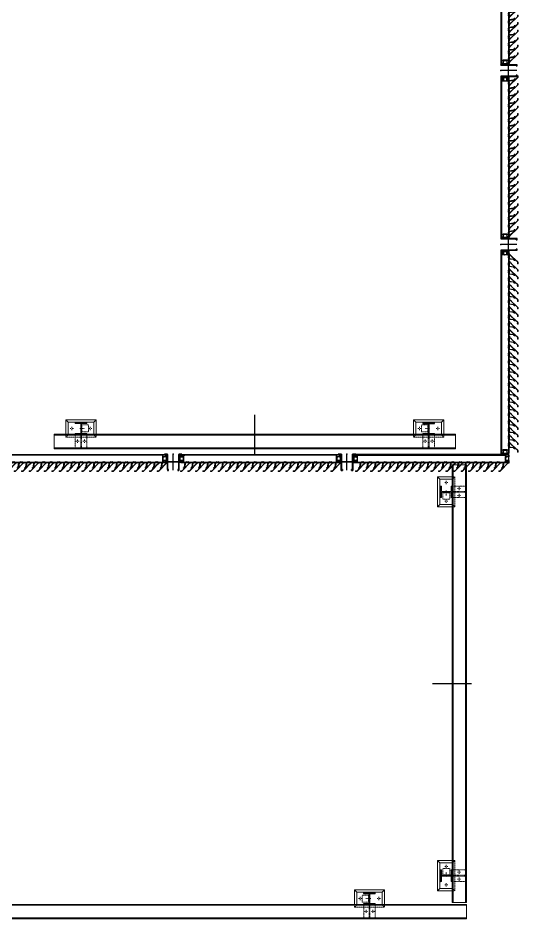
# Model space of a CAD drawing. Header units: millimetres. Extents: x -1379 to 1385823, y -4884429 to 548763.
# Drawn here: x 422320 to 426633, y -2448461 to -2440645 of the extents above; entities that cross this region are included whole.
import ezdxf

# ---------------------------------------------------------------- set-up
doc = ezdxf.new("R2010")
doc.units = ezdxf.units.MM
doc.set_wipeout_variables(frame=1)
for name, pattern in [('CENTER', [50.8, 31.75, -6.35, 6.35, -6.35]), ('HIDDEN', [0.375, 0.25, -0.125]), ('XKITLINE00', [0]), ('XKITLINE02', [4, 2, -2])]:
    doc.linetypes.add(name, pattern=pattern)
for name, color, linetype in [('000 - CONCRETE_WALL_HATCH_', 7, 'Continuous'), ('000 - EXISTING_STEEL-STRUCTURE_CUT_COLOR_4', 7, 'Continuous'), ('000 - EXISTING_STEEL-STRUCTURE_HATCH_', 7, 'Continuous'), ('000 - EXISTING_STEEL-STRUCTURE_HIDDEN_', 7, 'HIDDEN'), ('000 - EXISTING_STEEL-STRUCTURE_MAIN_COLOR_1', 7, 'Continuous'), ('000 - EXISTING_STEEL-STRUCTURE_MAIN_COLOR_2', 7, 'Continuous'), ('000 - EXISTING_STEEL-STRUCTURE_MAIN_COLOR_3', 7, 'Continuous'), ('000 - EXISTING_STEEL-STRUCTURE_WIPEOUT_', 7, 'Continuous'), ('010 - ASPG_ACCESSORIES_MAIN_COLOR_1', 7, 'Continuous'), ('010 - ASPG_EXTR_DEF_SUB', 7, 'Continuous'), ('010 - ASPG_EXTR_MAIN_COLOR_2', 7, 'Continuous'), ('010 - ASPG_FASTERN_DEF_SUB', 7, 'Continuous'), ('010 - ASPG_FRAMING_CUT_COLOR_4', 7, 'Continuous'), ('010 - ASPG_FRAMING_DEF_SUB', 7, 'Continuous'), ('010 - ASPG_FRAMING_HATCH_', 7, 'Continuous'), ('010 - ASPG_FRAMING_MAIN_COLOR_2', 7, 'Continuous'), ('010 - ASPG_FRAMING_SUB_COLOR_2', 7, 'Continuous'), ('010 - ASPG_FRAMING_WIPEOUT_', 7, 'Continuous'), ('BOLT & SCREW', 7, 'Continuous'), ('Center Line', 7, 'CENTER')]:
    doc.layers.add(name, color=color, linetype=linetype)
doc.layers.add('000 - EXISTING_STEEL-STRUCTURE_DEF_SUB', color=7, linetype='Continuous', plot=False)
doc.layers.add('12-GRID', color=7, linetype='CENTER', lineweight=13)
doc.layers.add('SCREW', color=7, linetype='Continuous', lineweight=5)
pattern_1 = [(45, (0, -0.0012), (-0.6735192, 0.6735192), []), (45, (0.449, -0.0012), (-0.6735192, 0.6735192), [])]
pattern_2 = [(270, (1257419.24324, -520041.6224), (0.65495992507, -1.1344238721), [0.7562825814, -1.5125651628]), (30, (1257419.24324, -520041.6224), (0.65495992936, 1.1344238696), [0.7562825814, -1.5125651628]), (330, (1257419.24324, -520041.6224), (1.30991985442, -2.48e-09), [-1.5125651628, 0.7562825814])]
pattern_3 = [(315, (1257419.4929, -520021.6224), (1.3369313545, 1.3369313545), []), (45, (1257419.4929, -520021.6224), (-1.3369313545, 1.3369313545), [])]
pattern_4 = [(270, (1257419.4425, -520043.9224), (0.65495992507, -1.1344238721), [0.7562825814, -1.5125651628]), (30, (1257419.4425, -520043.9224), (0.65495992936, 1.1344238696), [0.7562825814, -1.5125651628]), (330, (1257419.4425, -520043.9224), (1.30991985442, -2.48e-09), [-1.5125651628, 0.7562825814])]
pattern_5 = [(315, (1257419.1929, -520023.9224), (1.3369313545, 1.3369313545), []), (45, (1257419.1929, -520023.9224), (-1.3369313545, 1.3369313545), [])]

# ---------------------------------------------------------------- blocks, each defined once
blk = doc.blocks.new('*U2475')
at = {"layer": '000 - EXISTING_STEEL-STRUCTURE_HIDDEN_', "color": 7, "linetype": 'XKITLINE00', "lineweight": 0}
for p, q in [((-94, 50), (-84.7, 50)), ((-94, 50), (-84.7, 50)), ((-80, 64), (-80, 54.7)), ((-80, 64), (-80, 54.7)), ((-66, 50), (-75.3, 50)), ((-66, 50), (-75.3, 50)), ((66, 50), (75.3, 50)), ((66, 50), (75.3, 50)), ((80, 64), (80, 54.7)), ((80, 64), (80, 54.7)), ((94, 50), (84.7, 50)), ((94, 50), (84.7, 50)), ((4102.8, 50), (4112.1, 50)), ((4102.8, 50), (4112.1, 50)), ((4116.8, 64), (4116.8, 54.7)), ((4116.8, 64), (4116.8, 54.7)), ((4130.8, 50), (4121.5, 50)), ((4130.8, 50), (4121.5, 50)), ((4262.8, 50), (4272.1, 50)), ((4262.8, 50), (4272.1, 50)), ((4276.8, 64), (4276.8, 54.7)), ((4276.8, 64), (4276.8, 54.7)), ((4290.8, 50), (4281.5, 50)), ((4290.8, 50), (4281.5, 50))]:
    blk.add_line(p, q, dxfattribs=at)
at = {"layer": '000 - EXISTING_STEEL-STRUCTURE_HIDDEN_', "color": 7, "linetype": 'XKITLINE02', "lineweight": 0}
for p, q in [((-10.9, 50), (32, 50)), ((3, 57), (-3, 57)), ((-3, 57), (3, 57)), ((3, 43), (-3, 43)), ((-3, 43), (3, 43)), ((3, 69.5), (8, 69.5)), ((4207.7, 50), (4164.8, 50)), ((4193.8, 69.5), (4188.8, 69.5)), ((4193.8, 57), (4199.8, 57)), ((4199.8, 57), (4193.8, 57)), ((4193.8, 43), (4199.8, 43)), ((4199.8, 43), (4193.8, 43))]:
    blk.add_line(p, q, dxfattribs=at)
at = {"layer": '000 - EXISTING_STEEL-STRUCTURE_MAIN_COLOR_2', "color": 7, "lineweight": 0}
for p, q in [((-130, 125), (-110, 105)), ((130, 125), (110, 105)), ((4066.8, 125), (4086.8, 105)), ((4326.8, 125), (4306.8, 105))]:
    blk.add_line(p, q, dxfattribs=at)
at = {"color": 7}
blk.add_wipeout([(-232.5, 0), (-232.5, -125), (5034.5, -125), (5034.5, 0)], dxfattribs=at).dxf.layer = '000 - EXISTING_STEEL-STRUCTURE_WIPEOUT_'
at = {"layer": '000 - CONCRETE_WALL_HATCH_'}
h = blk.add_hatch(dxfattribs=at)
h.set_pattern_fill('ANSI32', scale=0.1)
h.set_pattern_definition([(45, (3429.2709, -0.0012), (-0.6735192, 0.6735192), []), (45, (3429.7199, -0.0012), (-0.6735192, 0.6735192), [])])
h.paths.add_polyline_path([(4246.8, 0), (4246.8, 8), (4199.8, 8), (4199.8, 92), (4246.8, 92), (4246.8, 100), (4146.8, 100), (4146.8, 92), (4193.8, 92), (4193.8, 8), (4146.8, 8), (4146.8, 0)])
at = {"layer": '000 - EXISTING_STEEL-STRUCTURE_CUT_COLOR_4', "color": 7, "lineweight": 0}
for points in [[(-50, 0), (-50, 8), (-3, 8), (-3, 92), (-50, 92), (-50, 100), (50, 100), (50, 92), (3, 92), (3, 8), (50, 8), (50, 0)], [(4246.8, 0), (4246.8, 8), (4199.8, 8), (4199.8, 92), (4246.8, 92), (4246.8, 100), (4146.8, 100), (4146.8, 92), (4193.8, 92), (4193.8, 8), (4146.8, 8), (4146.8, 0)]]:
    blk.add_lwpolyline(points, close=True, dxfattribs=at)
at = {"layer": '000 - EXISTING_STEEL-STRUCTURE_DEF_SUB', "color": 7}
blk.add_line((767.5, -168.2), (767.5, 168.2), dxfattribs=at)
at = {"layer": '000 - EXISTING_STEEL-STRUCTURE_HATCH_', "color": 7, "linetype": 'XKITLINE02', "lineweight": 0}
for p, q in [((-3, 0), (-3, -120)), ((3, 0), (3, -120)), ((4193.8, 0), (4193.8, -120)), ((4199.8, 0), (4199.8, -120))]:
    blk.add_line(p, q, dxfattribs=at)
for points in [[(50, 0), (50, -120), (-50, -120), (-50, 0)], [(4146.8, 0), (4146.8, -120), (4246.8, -120), (4246.8, 0)]]:
    blk.add_lwpolyline(points, dxfattribs=at)
at = {"layer": '000 - EXISTING_STEEL-STRUCTURE_HIDDEN_', "color": 7, "linetype": 'XKITLINE02', "lineweight": 0}
for p, q in [((4193.8, 80), (4193.8, 20)), ((4199.8, 80), (4199.8, 20)), ((3, 30.5), (8, 30.5)), ((4193.8, 30.5), (4188.8, 30.5)), ((4246.8, 0), (4146.8, 0)), ((4199.8, -30), (4193.8, -30))]:
    blk.add_line(p, q, dxfattribs=at)
at = {"layer": '000 - EXISTING_STEEL-STRUCTURE_HIDDEN_', "color": 7, "linetype": 'XKITLINE00', "lineweight": 0}
for p, q in [((-80, 36), (-80, 45.3)), ((-80, 36), (-80, 45.3)), ((80, 36), (80, 45.3)), ((80, 36), (80, 45.3)), ((4116.8, 36), (4116.8, 45.3)), ((4116.8, 36), (4116.8, 45.3)), ((4276.8, 36), (4276.8, 45.3)), ((4276.8, 36), (4276.8, 45.3)), ((-44, -60), (-34.7, -60)), ((-30, -46), (-30, -55.3)), ((-30, -74), (-30, -64.7)), ((-16, -60), (-25.3, -60)), ((-3, -30), (3, -30)), ((16, -60), (25.3, -60)), ((30, -46), (30, -55.3)), ((30, -74), (30, -64.7)), ((44, -60), (34.7, -60)), ((4152.8, -60), (4162.1, -60)), ((4166.8, -46), (4166.8, -55.3)), ((4166.8, -74), (4166.8, -64.7)), ((4180.8, -60), (4171.5, -60)), ((4212.8, -60), (4222.1, -60)), ((4226.8, -46), (4226.8, -55.3)), ((4226.8, -74), (4226.8, -64.7)), ((4240.8, -60), (4231.5, -60))]:
    blk.add_line(p, q, dxfattribs=at)
at = {"layer": '000 - EXISTING_STEEL-STRUCTURE_HIDDEN_', "color": 7, "linetype": 'HIDDEN', "lineweight": 0, "ltscale": 5}
for p, q in [((5034.5, -8), (-232.5, -8)), ((5034.5, -117), (-232.5, -117))]:
    blk.add_line(p, q, dxfattribs=at)
at = {"layer": '000 - EXISTING_STEEL-STRUCTURE_HIDDEN_', "color": 7, "linetype": 'HIDDEN', "lineweight": 0, "ltscale": 2}
for p, q in [((-110, -5), (-130, -25)), ((110, -5), (130, -25)), ((4086.8, -5), (4066.8, -25)), ((4306.8, -5), (4326.8, -25))]:
    blk.add_line(p, q, dxfattribs=at)
for points in [[(-130, 0), (-130, -25), (130, -25), (130, 0)], [(-110, 0), (-110, -5), (110, -5), (110, 0)], [(4326.8, 0), (4326.8, -25), (4066.8, -25), (4066.8, 0)], [(4306.8, 0), (4306.8, -5), (4086.8, -5), (4086.8, 0)]]:
    blk.add_lwpolyline(points, dxfattribs=at)
at = {"layer": '000 - EXISTING_STEEL-STRUCTURE_MAIN_COLOR_1', "color": 7, "linetype": 'XKITLINE02', "lineweight": 0}
for p, q in [((8, 20), (8, 80)), ((4188.8, 20), (4188.8, 80))]:
    blk.add_line(p, q, dxfattribs=at)
for points in [[(3, 20), (63, 20), (63, 80), (3, 80)], [(4193.8, 20), (4133.8, 20), (4133.8, 80), (4193.8, 80)]]:
    blk.add_lwpolyline(points, dxfattribs=at)
at = {"layer": '000 - EXISTING_STEEL-STRUCTURE_MAIN_COLOR_2', "color": 7, "lineweight": 0}
for points in [[(130, 0), (130, 125), (-130, 125), (-130, 0)], [(110, 0), (110, 105), (-110, 105), (-110, 0)], [(4066.8, 0), (4066.8, 125), (4326.8, 125), (4326.8, 0)], [(4086.8, 0), (4086.8, 105), (4306.8, 105), (4306.8, 0)]]:
    blk.add_lwpolyline(points, dxfattribs=at)
at = {"layer": '000 - EXISTING_STEEL-STRUCTURE_MAIN_COLOR_3', "color": 7, "lineweight": 0}
blk.add_lwpolyline([(-232.5, 0), (-232.5, -125), (5034.5, -125), (5034.5, 0), (-232.5, 0)], close=True, dxfattribs=at)
blk = doc.blocks.new('*U2478')
at = {"layer": '000 - EXISTING_STEEL-STRUCTURE_HIDDEN_', "color": 7, "linetype": 'XKITLINE00', "lineweight": 0}
for p, q in [((-1594, 50), (-1584.7, 50)), ((-1594, 50), (-1584.7, 50)), ((-1580, 64), (-1580, 54.7)), ((-1580, 64), (-1580, 54.7)), ((-1566, 50), (-1575.3, 50)), ((-1566, 50), (-1575.3, 50)), ((-1434, 50), (-1424.7, 50)), ((-1434, 50), (-1424.7, 50)), ((-1420, 64), (-1420, 54.7)), ((-1420, 64), (-1420, 54.7)), ((-1406, 50), (-1415.3, 50)), ((-1406, 50), (-1415.3, 50)), ((1406, 50), (1415.3, 50)), ((1406, 50), (1415.3, 50)), ((1420, 64), (1420, 54.7)), ((1420, 64), (1420, 54.7)), ((1434, 50), (1424.7, 50)), ((1434, 50), (1424.7, 50)), ((1566, 50), (1575.3, 50)), ((1566, 50), (1575.3, 50)), ((1580, 64), (1580, 54.7)), ((1580, 64), (1580, 54.7)), ((1594, 50), (1584.7, 50)), ((1594, 50), (1584.7, 50))]:
    blk.add_line(p, q, dxfattribs=at)
at = {"layer": '000 - EXISTING_STEEL-STRUCTURE_HIDDEN_', "color": 7, "linetype": 'XKITLINE02', "lineweight": 0}
for p, q in [((-1510.9, 50), (-1468, 50)), ((-1497, 57), (-1503, 57)), ((-1503, 57), (-1497, 57)), ((-1497, 43), (-1503, 43)), ((-1503, 43), (-1497, 43)), ((-1497, 69.5), (-1492, 69.5)), ((1510.9, 50), (1468, 50)), ((1497, 69.5), (1492, 69.5)), ((1497, 57), (1503, 57)), ((1503, 57), (1497, 57)), ((1497, 43), (1503, 43)), ((1503, 43), (1497, 43))]:
    blk.add_line(p, q, dxfattribs=at)
at = {"layer": '000 - EXISTING_STEEL-STRUCTURE_MAIN_COLOR_2', "color": 7, "lineweight": 0}
for p, q in [((-1630, 125), (-1610, 105)), ((-1370, 125), (-1390, 105)), ((1370, 125), (1390, 105)), ((1630, 125), (1610, 105))]:
    blk.add_line(p, q, dxfattribs=at)
at = {"color": 7}
blk.add_wipeout([(-1732.5, 0), (-1732.5, -125), (1732.5, -125), (1732.5, 0)], dxfattribs=at).dxf.layer = '000 - EXISTING_STEEL-STRUCTURE_WIPEOUT_'
at = {"layer": '000 - CONCRETE_WALL_HATCH_'}
h = blk.add_hatch(dxfattribs=at)
h.set_pattern_fill('ANSI32', scale=0.1)
h.set_pattern_definition(pattern_1)
h.paths.add_polyline_path([(1550, 0), (1550, 8), (1503, 8), (1503, 92), (1550, 92), (1550, 100), (1450, 100), (1450, 92), (1497, 92), (1497, 8), (1450, 8), (1450, 0)])
at = {"layer": '000 - EXISTING_STEEL-STRUCTURE_CUT_COLOR_4', "color": 7, "lineweight": 0}
for points in [[(-1550, 0), (-1550, 8), (-1503, 8), (-1503, 92), (-1550, 92), (-1550, 100), (-1450, 100), (-1450, 92), (-1497, 92), (-1497, 8), (-1450, 8), (-1450, 0)], [(1550, 0), (1550, 8), (1503, 8), (1503, 92), (1550, 92), (1550, 100), (1450, 100), (1450, 92), (1497, 92), (1497, 8), (1450, 8), (1450, 0)]]:
    blk.add_lwpolyline(points, close=True, dxfattribs=at)
at = {"layer": '000 - EXISTING_STEEL-STRUCTURE_DEF_SUB', "color": 7}
blk.add_line((0, -168.2), (0, 168.2), dxfattribs=at)
at = {"layer": '000 - EXISTING_STEEL-STRUCTURE_HATCH_', "color": 7, "linetype": 'XKITLINE02', "lineweight": 0}
for p, q in [((-1503, 0), (-1503, -120)), ((-1497, 0), (-1497, -120)), ((1497, 0), (1497, -120)), ((1503, 0), (1503, -120))]:
    blk.add_line(p, q, dxfattribs=at)
for points in [[(-1450, 0), (-1450, -120), (-1550, -120), (-1550, 0)], [(1450, 0), (1450, -120), (1550, -120), (1550, 0)]]:
    blk.add_lwpolyline(points, dxfattribs=at)
at = {"layer": '000 - EXISTING_STEEL-STRUCTURE_HIDDEN_', "color": 7, "linetype": 'XKITLINE02', "lineweight": 0}
for p, q in [((1497, 80), (1497, 20)), ((1503, 80), (1503, 20)), ((-1497, 30.5), (-1492, 30.5)), ((1497, 30.5), (1492, 30.5)), ((1550, 0), (1450, 0)), ((1503, -30), (1497, -30))]:
    blk.add_line(p, q, dxfattribs=at)
at = {"layer": '000 - EXISTING_STEEL-STRUCTURE_HIDDEN_', "color": 7, "linetype": 'XKITLINE00', "lineweight": 0}
for p, q in [((-1580, 36), (-1580, 45.3)), ((-1580, 36), (-1580, 45.3)), ((-1420, 36), (-1420, 45.3)), ((-1420, 36), (-1420, 45.3)), ((1420, 36), (1420, 45.3)), ((1420, 36), (1420, 45.3)), ((1580, 36), (1580, 45.3)), ((1580, 36), (1580, 45.3)), ((-1544, -60), (-1534.7, -60)), ((-1530, -46), (-1530, -55.3)), ((-1530, -74), (-1530, -64.7)), ((-1516, -60), (-1525.3, -60)), ((-1503, -30), (-1497, -30)), ((-1484, -60), (-1474.7, -60)), ((-1470, -46), (-1470, -55.3)), ((-1470, -74), (-1470, -64.7)), ((-1456, -60), (-1465.3, -60)), ((1456, -60), (1465.3, -60)), ((1470, -46), (1470, -55.3)), ((1470, -74), (1470, -64.7)), ((1484, -60), (1474.7, -60)), ((1516, -60), (1525.3, -60)), ((1530, -46), (1530, -55.3)), ((1530, -74), (1530, -64.7)), ((1544, -60), (1534.7, -60))]:
    blk.add_line(p, q, dxfattribs=at)
at = {"layer": '000 - EXISTING_STEEL-STRUCTURE_HIDDEN_', "color": 7, "linetype": 'HIDDEN', "lineweight": 0, "ltscale": 5}
for p, q in [((1732.5, -8), (-1732.5, -8)), ((1732.5, -117), (-1732.5, -117))]:
    blk.add_line(p, q, dxfattribs=at)
at = {"layer": '000 - EXISTING_STEEL-STRUCTURE_HIDDEN_', "color": 7, "linetype": 'HIDDEN', "lineweight": 0, "ltscale": 2}
for p, q in [((-1610, -5), (-1630, -25)), ((-1390, -5), (-1370, -25)), ((1390, -5), (1370, -25)), ((1610, -5), (1630, -25))]:
    blk.add_line(p, q, dxfattribs=at)
for points in [[(-1630, 0), (-1630, -25), (-1370, -25), (-1370, 0)], [(-1610, 0), (-1610, -5), (-1390, -5), (-1390, 0)], [(1630, 0), (1630, -25), (1370, -25), (1370, 0)], [(1610, 0), (1610, -5), (1390, -5), (1390, 0)]]:
    blk.add_lwpolyline(points, dxfattribs=at)
at = {"layer": '000 - EXISTING_STEEL-STRUCTURE_MAIN_COLOR_1', "color": 7, "linetype": 'XKITLINE02', "lineweight": 0}
for p, q in [((-1492, 20), (-1492, 80)), ((1492, 20), (1492, 80))]:
    blk.add_line(p, q, dxfattribs=at)
for points in [[(-1497, 20), (-1437, 20), (-1437, 80), (-1497, 80)], [(1497, 20), (1437, 20), (1437, 80), (1497, 80)]]:
    blk.add_lwpolyline(points, dxfattribs=at)
at = {"layer": '000 - EXISTING_STEEL-STRUCTURE_MAIN_COLOR_2', "color": 7, "lineweight": 0}
for points in [[(-1370, 0), (-1370, 125), (-1630, 125), (-1630, 0)], [(-1390, 0), (-1390, 105), (-1610, 105), (-1610, 0)], [(1370, 0), (1370, 125), (1630, 125), (1630, 0)], [(1390, 0), (1390, 105), (1610, 105), (1610, 0)]]:
    blk.add_lwpolyline(points, dxfattribs=at)
at = {"layer": '000 - EXISTING_STEEL-STRUCTURE_MAIN_COLOR_3', "color": 7, "lineweight": 0}
blk.add_lwpolyline([(-1732.5, 0), (-1732.5, -125), (1732.5, -125), (1732.5, 0), (-1732.5, 0)], close=True, dxfattribs=at)
blk = doc.blocks.new('*U3054')
at = {"layer": '000 - EXISTING_STEEL-STRUCTURE_HIDDEN_', "color": 7, "linetype": 'XKITLINE00', "lineweight": 0}
for p, q in [((-1750, 50), (-1740.7, 50)), ((-1750, 50), (-1740.7, 50)), ((-1736, 64), (-1736, 54.7)), ((-1736, 64), (-1736, 54.7)), ((-1722, 50), (-1731.3, 50)), ((-1722, 50), (-1731.3, 50)), ((-1590, 50), (-1580.7, 50)), ((-1590, 50), (-1580.7, 50)), ((-1576, 64), (-1576, 54.7)), ((-1576, 64), (-1576, 54.7)), ((-1562, 50), (-1571.3, 50)), ((-1562, 50), (-1571.3, 50)), ((1562, 50), (1571.3, 50)), ((1562, 50), (1571.3, 50)), ((1576, 64), (1576, 54.7)), ((1576, 64), (1576, 54.7)), ((1590, 50), (1580.7, 50)), ((1590, 50), (1580.7, 50)), ((1722, 50), (1731.3, 50)), ((1722, 50), (1731.3, 50)), ((1736, 64), (1736, 54.7)), ((1736, 64), (1736, 54.7)), ((1750, 50), (1740.7, 50)), ((1750, 50), (1740.7, 50))]:
    blk.add_line(p, q, dxfattribs=at)
at = {"layer": '000 - EXISTING_STEEL-STRUCTURE_HIDDEN_', "color": 7, "linetype": 'XKITLINE02', "lineweight": 0}
for p, q in [((-1666.9, 50), (-1624, 50)), ((-1653, 57), (-1659, 57)), ((-1659, 57), (-1653, 57)), ((-1653, 43), (-1659, 43)), ((-1659, 43), (-1653, 43)), ((-1653, 69.5), (-1648, 69.5)), ((1666.9, 50), (1624, 50)), ((1653, 69.5), (1648, 69.5)), ((1653, 57), (1659, 57)), ((1659, 57), (1653, 57)), ((1653, 43), (1659, 43)), ((1659, 43), (1653, 43))]:
    blk.add_line(p, q, dxfattribs=at)
at = {"layer": '000 - EXISTING_STEEL-STRUCTURE_MAIN_COLOR_2', "color": 7, "lineweight": 0}
for p, q in [((-1786, 125), (-1766, 105)), ((-1526, 125), (-1546, 105)), ((1526, 125), (1546, 105)), ((1786, 125), (1766, 105))]:
    blk.add_line(p, q, dxfattribs=at)
at = {"color": 7}
blk.add_wipeout([(-1888.5, 0), (-1888.5, -125), (1888.5, -125), (1888.5, 0)], dxfattribs=at).dxf.layer = '000 - EXISTING_STEEL-STRUCTURE_WIPEOUT_'
at = {"layer": '000 - CONCRETE_WALL_HATCH_'}
h = blk.add_hatch(dxfattribs=at)
h.set_pattern_fill('ANSI32', scale=0.1)
h.set_pattern_definition(pattern_1)
h.paths.add_polyline_path([(1706, 0), (1706, 8), (1659, 8), (1659, 92), (1706, 92), (1706, 100), (1606, 100), (1606, 92), (1653, 92), (1653, 8), (1606, 8), (1606, 0)])
at = {"layer": '000 - EXISTING_STEEL-STRUCTURE_CUT_COLOR_4', "color": 7, "lineweight": 0}
for points in [[(-1706, 0), (-1706, 8), (-1659, 8), (-1659, 92), (-1706, 92), (-1706, 100), (-1606, 100), (-1606, 92), (-1653, 92), (-1653, 8), (-1606, 8), (-1606, 0)], [(1706, 0), (1706, 8), (1659, 8), (1659, 92), (1706, 92), (1706, 100), (1606, 100), (1606, 92), (1653, 92), (1653, 8), (1606, 8), (1606, 0)]]:
    blk.add_lwpolyline(points, close=True, dxfattribs=at)
at = {"layer": '000 - EXISTING_STEEL-STRUCTURE_DEF_SUB', "color": 7}
blk.add_line((0, -168.2), (0, 168.2), dxfattribs=at)
at = {"layer": '000 - EXISTING_STEEL-STRUCTURE_HATCH_', "color": 7, "linetype": 'XKITLINE02', "lineweight": 0}
for p, q in [((1653, 0), (1653, -120)), ((1659, 0), (1659, -120)), ((-1659, 0), (-1659, -120)), ((-1653, 0), (-1653, -120))]:
    blk.add_line(p, q, dxfattribs=at)
for points in [[(1606, 0), (1606, -120), (1706, -120), (1706, 0)], [(-1606, 0), (-1606, -120), (-1706, -120), (-1706, 0)]]:
    blk.add_lwpolyline(points, dxfattribs=at)
at = {"layer": '000 - EXISTING_STEEL-STRUCTURE_HIDDEN_', "color": 7, "linetype": 'XKITLINE02', "lineweight": 0}
for p, q in [((1653, 80), (1653, 20)), ((1659, 80), (1659, 20)), ((-1653, 30.5), (-1648, 30.5)), ((1706, 0), (1606, 0)), ((1653, 30.5), (1648, 30.5)), ((1659, -30), (1653, -30))]:
    blk.add_line(p, q, dxfattribs=at)
at = {"layer": '000 - EXISTING_STEEL-STRUCTURE_HIDDEN_', "color": 7, "linetype": 'XKITLINE00', "lineweight": 0}
for p, q in [((-1736, 36), (-1736, 45.3)), ((-1736, 36), (-1736, 45.3)), ((-1576, 36), (-1576, 45.3)), ((-1576, 36), (-1576, 45.3)), ((1576, 36), (1576, 45.3)), ((1576, 36), (1576, 45.3)), ((1736, 36), (1736, 45.3)), ((1736, 36), (1736, 45.3)), ((-1700, -60), (-1690.7, -60)), ((-1686, -46), (-1686, -55.3)), ((-1686, -74), (-1686, -64.7)), ((-1672, -60), (-1681.3, -60)), ((-1659, -30), (-1653, -30)), ((-1640, -60), (-1630.7, -60)), ((-1626, -46), (-1626, -55.3)), ((-1626, -74), (-1626, -64.7)), ((-1612, -60), (-1621.3, -60)), ((1612, -60), (1621.3, -60)), ((1626, -46), (1626, -55.3)), ((1626, -74), (1626, -64.7)), ((1640, -60), (1630.7, -60)), ((1672, -60), (1681.3, -60)), ((1686, -46), (1686, -55.3)), ((1686, -74), (1686, -64.7)), ((1700, -60), (1690.7, -60))]:
    blk.add_line(p, q, dxfattribs=at)
at = {"layer": '000 - EXISTING_STEEL-STRUCTURE_HIDDEN_', "color": 7, "linetype": 'HIDDEN', "lineweight": 0, "ltscale": 5}
for p, q in [((1888.5, -8), (-1888.5, -8)), ((1888.5, -117), (-1888.5, -117))]:
    blk.add_line(p, q, dxfattribs=at)
at = {"layer": '000 - EXISTING_STEEL-STRUCTURE_HIDDEN_', "color": 7, "linetype": 'HIDDEN', "lineweight": 0, "ltscale": 2}
for p, q in [((-1766, -5), (-1786, -25)), ((-1546, -5), (-1526, -25)), ((1546, -5), (1526, -25)), ((1766, -5), (1786, -25))]:
    blk.add_line(p, q, dxfattribs=at)
for points in [[(1786, 0), (1786, -25), (1526, -25), (1526, 0)], [(1766, 0), (1766, -5), (1546, -5), (1546, 0)], [(-1786, 0), (-1786, -25), (-1526, -25), (-1526, 0)], [(-1766, 0), (-1766, -5), (-1546, -5), (-1546, 0)]]:
    blk.add_lwpolyline(points, dxfattribs=at)
at = {"layer": '000 - EXISTING_STEEL-STRUCTURE_MAIN_COLOR_1', "color": 7, "linetype": 'XKITLINE02', "lineweight": 0}
for p, q in [((-1648, 20), (-1648, 80)), ((1648, 20), (1648, 80))]:
    blk.add_line(p, q, dxfattribs=at)
for points in [[(-1653, 20), (-1593, 20), (-1593, 80), (-1653, 80)], [(1653, 20), (1593, 20), (1593, 80), (1653, 80)]]:
    blk.add_lwpolyline(points, dxfattribs=at)
at = {"layer": '000 - EXISTING_STEEL-STRUCTURE_MAIN_COLOR_2', "color": 7, "lineweight": 0}
for points in [[(-1526, 0), (-1526, 125), (-1786, 125), (-1786, 0)], [(-1546, 0), (-1546, 105), (-1766, 105), (-1766, 0)], [(1526, 0), (1526, 125), (1786, 125), (1786, 0)], [(1546, 0), (1546, 105), (1766, 105), (1766, 0)]]:
    blk.add_lwpolyline(points, dxfattribs=at)
at = {"layer": '000 - EXISTING_STEEL-STRUCTURE_MAIN_COLOR_3', "color": 7, "lineweight": 0}
blk.add_lwpolyline([(-1888.5, 0), (-1888.5, -125), (1888.5, -125), (1888.5, 0), (-1888.5, 0)], close=True, dxfattribs=at)
blk = doc.blocks.new('*U3530')
at = {"layer": '12-GRID', "color": 7, "linetype": 'CENTER'}
for p, q in [((0, -6.2), (0, 2.2)), ((-4.2, -2), (4.2, -2))]:
    blk.add_line(p, q, dxfattribs=at)
at = {"layer": 'BOLT & SCREW', "color": 7}
for p, q in [((-0.6, -1.8), (-1.8, -1.6)), ((-0.6, -2.2), (-1.8, -2.4)), ((-0.5, -1.8), (-0.9, -1.6)), ((-0.5, -2.2), (-0.9, -2.4)), ((-0.2, -1.4), (-0.4, -0.2)), ((-0.2, -1.5), (-0.4, -1.1)), ((-0.2, -2.5), (-0.4, -2.9)), ((-0.2, -2.6), (-0.4, -3.8)), ((0.2, -1.4), (0.4, -0.2)), ((0.2, -1.5), (0.4, -1.1)), ((0.4, -2.9), (0.2, -2.5)), ((0.2, -2.6), (0.4, -3.8)), ((0.5, -1.8), (0.9, -1.6)), ((0.5, -2.2), (0.9, -2.4)), ((0.6, -1.8), (1.8, -1.6)), ((0.6, -2.2), (1.8, -2.4))]:
    blk.add_line(p, q, dxfattribs=at)
for points in [[(-1.8, -1.6), (-0.9, -1.6, 0.414214), (-0.4, -1.1), (-0.4, -0.2), (0.4, -0.2), (0.4, -1.1, 0.414214), (0.9, -1.6), (1.8, -1.6), (1.8, -2.4), (0.9, -2.4, 0.414214), (0.4, -2.9), (0.4, -3.8), (-0.4, -3.8), (-0.4, -2.9, 0.414214), (-0.9, -2.4), (-1.8, -2.4)], [(0.2, -2.5, -0.414214), (0.5, -2.2), (0.6, -2.2), (0.6, -1.8), (0.5, -1.8, -0.414214), (0.2, -1.5), (0.2, -1.4), (-0.2, -1.4), (-0.2, -1.5, -0.414214), (-0.5, -1.8), (-0.6, -1.8), (-0.6, -2.2), (-0.5, -2.2, -0.414214), (-0.2, -2.5), (-0.2, -2.6), (0.2, -2.6)]]:
    blk.add_lwpolyline(points, format="xyb", close=True, dxfattribs=at)
blk.add_circle((0, -2), 3.5, dxfattribs=at)
blk = doc.blocks.new('000_ASPG_TYP_FILES_20260218-010703_FRAME_EXTR_')
at = {"layer": '010 - ASPG_FRAMING_HATCH_'}
h = blk.add_hatch(dxfattribs=at)
h.set_pattern_fill('ANSI32', scale=0.1, angle=180)
edge = h.paths.add_edge_path()
edge.add_line((2, 16), (2, 2))
edge.add_line((2, 2), (39.7, 2))
edge.add_arc((39.7, 1.7), 0.3, 0, 90, ccw=False)
edge.add_line((40, 1.7), (40, 0.3))
edge.add_arc((39.7, 0.3), 0.3, -90, 0, ccw=False)
edge.add_line((39.7, 0), (0.3, 0))
edge.add_arc((0.3, 0.3), 0.3, 180, 270, ccw=False)
edge.add_line((0, 0.3), (0, 17.7))
edge.add_arc((0.3, 17.7), 0.3, 90, 180, ccw=False)
edge.add_line((0.3, 18), (22.6, 18))
edge.add_arc((22.6, 18.5), 0.5, 270, 380.20955)
edge.add_arc((26.2, 19.8), 3.35, 182.06379, 200.20955, ccw=False)
edge.add_arc((23.6, 19.7), 0.76, 2.06379, 182.06379, ccw=False)
edge.add_arc((26.2, 19.8), 1.83, 182.06379, 447.93621)
edge.add_arc((26.3, 22.4), 0.76, 87.93621, 267.93621, ccw=False)
edge.add_arc((26.2, 19.8), 3.35, 69.79045, 87.93621, ccw=False)
edge.add_arc((27.5, 23.4), 0.5, 249.79045, 360)
edge.add_line((28, 23.4), (28, 26.7))
edge.add_line((28, 26.7), (28.5, 27.2))
edge.add_line((28.5, 27.2), (28, 27.7))
edge.add_line((28, 27.7), (28, 38.6))
edge.add_line((28, 38.6), (28.5, 39.1))
edge.add_line((28.5, 39.1), (28, 39.6))
edge.add_line((28, 39.6), (28, 42.9))
edge.add_arc((27.5, 42.9), 0.5, 0, 110.20955)
edge.add_arc((26.2, 46.5), 3.35, 272.06379, 290.20955, ccw=False)
edge.add_arc((26.3, 43.9), 0.76, 92.06379, 272.06379, ccw=False)
edge.add_arc((26.2, 46.5), 1.83, 272.06379, 537.93621)
edge.add_arc((23.6, 46.6), 0.76, 177.93621, 357.93621, ccw=False)
edge.add_arc((26.2, 46.5), 3.35, 159.79045, 177.93621, ccw=False)
edge.add_arc((22.6, 47.8), 0.5, 339.79045, 450)
edge.add_line((22.6, 48.3), (0.3, 48.3))
edge.add_arc((0.3, 48.6), 0.3, 180, 270, ccw=False)
edge.add_line((0, 48.6), (0, 60))
edge.add_arc((0.3, 60), 0.3, 90, 180, ccw=False)
edge.add_line((0.3, 60.3), (5, 60.3))
edge.add_line((5, 60.3), (5, 65))
edge.add_arc((5.3, 65), 0.3, 90, 180, ccw=False)
edge.add_line((5.3, 65.3), (30, 65.3))
edge.add_line((30, 65.3), (30, 63.6))
edge.add_arc((29.7, 63.6), 0.3, -90, 0, ccw=False)
edge.add_line((29.7, 63.3), (7.3, 63.3))
edge.add_arc((7.3, 63), 0.3, 90, 180)
edge.add_line((7, 63), (7, 58.3))
edge.add_line((7, 58.3), (2.3, 58.3))
edge.add_arc((2.3, 58), 0.3, 90, 180)
edge.add_line((2, 58), (2, 50.6))
edge.add_arc((2.3, 50.6), 0.3, 180, 270)
edge.add_line((2.3, 50.3), (29.7, 50.3))
edge.add_arc((29.7, 50), 0.3, 0, 90, ccw=False)
edge.add_line((30, 50), (30, 26.7))
edge.add_line((30, 26.7), (30, 16.3))
edge.add_arc((29.7, 16.3), 0.3, -90, 0, ccw=False)
edge.add_line((29.7, 16), (2, 16))
at = {"layer": '010 - ASPG_FRAMING_CUT_COLOR_4', "color": 7}
blk.add_lwpolyline([(2, 16), (2, 2), (39.7, 2, -0.414214), (40, 1.7), (40, 0.3, -0.414214), (39.7, 0), (0.3, 0, -0.414214), (0, 0.3), (0, 17.7, -0.414214), (0.3, 18), (22.6, 18, 0.52173), (23, 18.7, -0.079342), (22.8, 19.7, -1), (24.3, 19.8, 2.296346), (26.2, 21.7, -1), (26.3, 23.2, -0.079342), (27.3, 23, 0.52173), (28, 23.4), (28, 26.7), (28.5, 27.2), (28, 27.7), (28, 38.6), (28.5, 39.1), (28, 39.6), (28, 42.9, 0.52173), (27.3, 43.3, -0.079342), (26.3, 43.1, -1), (26.2, 44.6, 2.296346), (24.3, 46.5, -1), (22.8, 46.6, -0.079342), (23, 47.6, 0.52173), (22.6, 48.3), (0.3, 48.3, -0.414214), (0, 48.6), (0, 60, -0.414214), (0.3, 60.3), (5, 60.3), (5, 65, -0.414214), (5.3, 65.3), (30, 65.3), (30, 63.6, -0.414214), (29.7, 63.3), (7.3, 63.3, 0.414214), (7, 63), (7, 58.3), (2.3, 58.3, 0.414214), (2, 58), (2, 50.6, 0.414214), (2.3, 50.3), (29.7, 50.3, -0.414214), (30, 50), (30, 26.7), (30, 16.3, -0.414214), (29.7, 16)], format="xyb", close=True, dxfattribs=at)
at = {"color": 7}
for p in [(26.2, 48.5), (26.2, 21.8)]:
    blk.add_blockref('*U3530', p, dxfattribs=at)
blk = doc.blocks.new('*U3143')
at = {"layer": '010 - ASPG_FRAMING_HATCH_', "transparency": 33554585}
h = blk.add_hatch(dxfattribs=at)
h.set_pattern_fill('ANSI32', scale=0.25)
edge = h.paths.add_edge_path()
edge.add_line((2, -50), (2, -75))
edge.add_line((2, -75), (0, -75))
edge.add_line((0, -75), (0, -49))
edge.add_arc((1, -49), 1, 90, 180, ccw=False)
edge.add_line((1, -48), (63, -48))
edge.add_arc((63, -47), 1, 270, 360)
edge.add_line((64, -47), (64, 47))
edge.add_arc((63, 47), 1, 0, 90)
edge.add_line((63, 48), (1, 48))
edge.add_arc((1, 49), 1, 180, 270, ccw=False)
edge.add_line((0, 49), (0, 75))
edge.add_line((0, 75), (2, 75))
edge.add_line((2, 75), (2, 50))
edge.add_line((2, 50), (141, 50))
edge.add_line((141, 50), (141, 41))
edge.add_arc((140, 41), 1, 270, 360, ccw=False)
edge.add_line((140, 40), (132, 40))
edge.add_arc((132, 41), 1, 180, 270, ccw=False)
edge.add_line((131, 41), (131, 47))
edge.add_arc((130, 47), 1, 0, 90)
edge.add_line((130, 48), (67, 48))
edge.add_arc((67, 47), 1, 90, 180)
edge.add_line((66, 47), (66, -47))
edge.add_arc((67, -47), 1, 180, 270)
edge.add_line((67, -48), (130, -48))
edge.add_arc((130, -47), 1, 270, 360)
edge.add_line((131, -47), (131, -41))
edge.add_arc((132, -41), 1, 90, 180, ccw=False)
edge.add_line((132, -40), (140, -40))
edge.add_arc((140, -41), 1, 0, 90, ccw=False)
edge.add_line((141, -41), (141, -50))
edge.add_line((141, -50), (2, -50))
h.paths.add_polyline_path([(139, 48), (139, 42), (133, 42), (133, 48)], flags=16)
h.paths.add_polyline_path([(139, -48), (139, -42), (133, -42), (133, -48)], flags=16)
at = {"layer": '010 - ASPG_FRAMING_HATCH_'}
h = blk.add_hatch(dxfattribs=at)
h.set_pattern_fill('ANSI37', scale=0.595498, angle=-90)
h.set_pattern_definition(pattern_5)
edge = h.paths.add_edge_path()
edge.add_ellipse((11.5, 55), major_axis=(0, -5), ratio=0.644482, start_angle=180, end_angle=360, ccw=False)
edge.add_line((11.5, 60), (2, 60))
edge.add_arc((-7.9, 55), 11.1, -26.79627, 26.79627, ccw=False)
edge.add_line((2, 50), (11.5, 50))
h = blk.add_hatch(dxfattribs=at)
h.set_pattern_fill('HONEY', scale=0.238199, angle=-90)
h.set_pattern_definition(pattern_4)
edge = h.paths.add_edge_path()
edge.add_ellipse((11.8, 55), major_axis=(0, -5), ratio=0.644482, start_angle=0, end_angle=360, ccw=False)
h = blk.add_hatch(dxfattribs=at)
h.set_pattern_fill('HONEY', scale=0.238199, angle=-90)
h.set_pattern_definition(pattern_2)
edge = h.paths.add_edge_path()
edge.add_ellipse((57.5, 55), major_axis=(0, -5), ratio=0.644482, start_angle=0, end_angle=360)
h = blk.add_hatch(dxfattribs=at)
h.set_pattern_fill('ANSI37', scale=0.595498, angle=-90)
h.set_pattern_definition(pattern_3)
edge = h.paths.add_edge_path()
edge.add_ellipse((57.8, 55), major_axis=(0, -5), ratio=0.644482, start_angle=0, end_angle=180)
edge.add_line((57.8, 60), (62, 60))
edge.add_arc((62, 60.3), 0.3, -90, 0)
edge.add_line((62.3, 60.3), (62.3, 61))
edge.add_line((62.3, 61), (61.8, 61.5))
edge.add_line((61.8, 61.5), (62.3, 62))
edge.add_line((62.3, 62), (61.8, 62.5))
edge.add_line((61.8, 62.5), (62.3, 63))
edge.add_line((62.3, 63), (61.8, 63.5))
edge.add_line((61.8, 63.5), (62.3, 64))
edge.add_line((62.3, 64), (62.3, 65))
edge.add_line((62.3, 65), (63.3, 65))
edge.add_line((63.3, 65), (63.8, 65.5))
edge.add_line((63.8, 65.5), (64.3, 65))
edge.add_line((64.3, 65), (64.8, 65.5))
edge.add_line((64.8, 65.5), (65.3, 65))
edge.add_line((65.3, 65), (65.8, 65.5))
edge.add_line((65.8, 65.5), (66.3, 65))
edge.add_line((66.3, 65), (67, 65))
edge.add_arc((67, 65.3), 0.3, -90, 0)
edge.add_line((67.3, 65.3), (67.3, 60))
edge.add_arc((77.2, 55), 11.1, 153.20373, 206.79627)
edge.add_line((67.3, 50), (57.8, 50))
h = blk.add_hatch(dxfattribs=at)
h.set_pattern_fill('ANSI37', scale=0.595498, angle=-90)
h.set_pattern_definition(pattern_5)
edge = h.paths.add_edge_path()
edge.add_ellipse((11.5, -55), major_axis=(0, 5), ratio=0.644482, start_angle=0, end_angle=180)
edge.add_line((11.5, -60), (2, -60))
edge.add_arc((-7.9, -55), 11.1, 333.20373, 386.79627)
edge.add_line((2, -50), (11.5, -50))
h = blk.add_hatch(dxfattribs=at)
h.set_pattern_fill('HONEY', scale=0.238199, angle=-90)
h.set_pattern_definition(pattern_4)
edge = h.paths.add_edge_path()
edge.add_ellipse((11.8, -55), major_axis=(0, 5), ratio=0.644482, start_angle=0, end_angle=360)
h = blk.add_hatch(dxfattribs=at)
h.set_pattern_fill('HONEY', scale=0.238199, angle=-90)
h.set_pattern_definition(pattern_2)
edge = h.paths.add_edge_path()
edge.add_ellipse((57.5, -55), major_axis=(0, 5), ratio=0.644482, start_angle=0, end_angle=360, ccw=False)
h = blk.add_hatch(dxfattribs=at)
h.set_pattern_fill('ANSI37', scale=0.595498, angle=-90)
h.set_pattern_definition(pattern_3)
edge = h.paths.add_edge_path()
edge.add_ellipse((57.8, -55), major_axis=(0, 5), ratio=0.644482, start_angle=180, end_angle=360, ccw=False)
edge.add_line((57.8, -60), (62, -60))
edge.add_arc((62, -60.3), 0.3, 360, 450, ccw=False)
edge.add_line((62.3, -60.3), (62.3, -61))
edge.add_line((62.3, -61), (61.8, -61.5))
edge.add_line((61.8, -61.5), (62.3, -62))
edge.add_line((62.3, -62), (61.8, -62.5))
edge.add_line((61.8, -62.5), (62.3, -63))
edge.add_line((62.3, -63), (61.8, -63.5))
edge.add_line((61.8, -63.5), (62.3, -64))
edge.add_line((62.3, -64), (62.3, -65))
edge.add_line((62.3, -65), (63.3, -65))
edge.add_line((63.3, -65), (63.8, -65.5))
edge.add_line((63.8, -65.5), (64.3, -65))
edge.add_line((64.3, -65), (64.8, -65.5))
edge.add_line((64.8, -65.5), (65.3, -65))
edge.add_line((65.3, -65), (65.8, -65.5))
edge.add_line((65.8, -65.5), (66.3, -65))
edge.add_line((66.3, -65), (67, -65))
edge.add_arc((67, -65.3), 0.3, 360, 450, ccw=False)
edge.add_line((67.3, -65.3), (67.3, -60))
edge.add_arc((77.2, -55), 11.1, 153.20373, 206.79627, ccw=False)
edge.add_line((67.3, -50), (57.8, -50))
at = {"layer": '010 - ASPG_FASTERN_DEF_SUB', "color": 7}
blk.add_point((0, 0), dxfattribs=at)
at = {"layer": '010 - ASPG_FRAMING_CUT_COLOR_4', "color": 7}
blk.add_lwpolyline([(2, -50), (2, -75), (0, -75), (0, -49, -0.414214), (1, -48), (63, -48, 0.414214), (64, -47), (64, 47, 0.414214), (63, 48), (1, 48, -0.414214), (0, 49), (0, 75), (2, 75), (2, 50), (141, 50), (141, 41, -0.414214), (140, 40), (132, 40, -0.414214), (131, 41), (131, 47, 0.414214), (130, 48), (67, 48, 0.414214), (66, 47), (66, -47, 0.414214), (67, -48), (130, -48, 0.414214), (131, -47), (131, -41, -0.414214), (132, -40), (140, -40, -0.414214), (141, -41), (141, -50)], format="xyb", close=True, dxfattribs=at)
for points in [[(139, 48), (139, 42), (133, 42), (133, 48)], [(139, -48), (139, -42), (133, -42), (133, -48)]]:
    blk.add_lwpolyline(points, close=True, dxfattribs=at)
at = {"layer": '010 - ASPG_FRAMING_DEF_SUB', "color": 7, "transparency": 33554508}
blk.add_line((136.5, 0), (-4.5, 0), dxfattribs=at)
at = {"layer": '010 - ASPG_FRAMING_DEF_SUB', "color": 7, "transparency": 33554457}
for points in [[(2, 50), (15, 50), (15, 60), (2, 60)], [(54.3, 50), (67.3, 50), (67.3, 65.5), (54.3, 65.5)], [(2, -50), (15, -50), (15, -60), (2, -60)], [(54.3, -50), (67.3, -50), (67.3, -65.5), (54.3, -65.5)]]:
    blk.add_lwpolyline(points, close=True, dxfattribs=at)
at = {"layer": '010 - ASPG_FRAMING_SUB_COLOR_2', "color": 7}
for points in [[(11.8, 50), (2, 50, 0.238199), (2, 60), (11.8, 60)], [(57.5, 50), (67.3, 50, -0.238199), (67.3, 60), (67.3, 65.3, -0.414214), (67, 65), (66.3, 65), (65.8, 65.5), (65.3, 65), (64.8, 65.5), (64.3, 65), (63.8, 65.5), (63.3, 65), (62.3, 65), (62.3, 64), (61.8, 63.5), (62.3, 63), (61.8, 62.5), (62.3, 62), (61.8, 61.5), (62.3, 61), (62.3, 60.3, -0.414214), (62, 60), (57.5, 60)], [(11.8, -50), (2, -50, -0.238199), (2, -60), (11.8, -60)], [(57.5, -50), (67.3, -50, 0.238199), (67.3, -60), (67.3, -65.3, 0.414214), (67, -65), (66.3, -65), (65.8, -65.5), (65.3, -65), (64.8, -65.5), (64.3, -65), (63.8, -65.5), (63.3, -65), (62.3, -65), (62.3, -64), (61.8, -63.5), (62.3, -63), (61.8, -62.5), (62.3, -62), (61.8, -61.5), (62.3, -61), (62.3, -60.3, 0.414214), (62, -60), (57.5, -60)]]:
    blk.add_lwpolyline(points, format="xyb", dxfattribs=at)
at = {"layer": '010 - ASPG_FRAMING_SUB_COLOR_2', "color": 7, "extrusion": (0, 0, -1)}
for centre, major_axis in [((11.8, 55), (0, -5)), ((57.5, -55), (0, 5))]:
    blk.add_ellipse(centre, major_axis=major_axis, ratio=0.644482, dxfattribs=at)
at = {"layer": '010 - ASPG_FRAMING_SUB_COLOR_2', "color": 7}
for centre, major_axis in [((57.5, 55), (0, -5)), ((11.8, -55), (0, 5))]:
    blk.add_ellipse(centre, major_axis=major_axis, ratio=0.644482, dxfattribs=at)
blk = doc.blocks.new('PZG35-9D5')
at = {"layer": 'Center Line', "color": 7}
blk.add_line((0, 3.7), (0, -10.5), dxfattribs=at)
at = {"layer": 'SCREW', "color": 7}
for p, q in [((-1.4, 0), (-1.4, -1.1)), ((1.4, 0), (1.4, -0.6)), ((-1.9, -1.4), (1.9, -0.9)), ((-1.9, -1.4), (-1.4, -1.1)), ((-1.9, -1.4), (-1.4, -1.7)), ((-1.9, -2.7), (1.9, -2.2)), ((-1.9, -2.7), (-1.4, -2.4)), ((-1.9, -2.7), (-1.4, -3)), ((-1.9, -4), (-1.4, -3.7)), ((-1.9, -4), (-1, -3.9)), ((-1.9, -4), (-1.4, -4.3)), ((-1.4, -1.1), (1.4, -0.6)), ((-1.4, -1.7), (1.4, -1.2)), ((-1.4, -1.7), (-1.4, -2.4)), ((-1.4, -2.4), (1.4, -1.9)), ((-1.4, -3), (1.4, -2.5)), ((-1.4, -3), (-1.4, -3.7)), ((-1.4, -3.7), (-0.8, -3.6)), ((-1.4, -4.3), (-1.4, -8.1)), ((-1.4, -4.3), (-1.2, -4.3)), ((0, -9.5), (-1.4, -8.1)), ((0, -9.5), (1.4, -8.1)), ((0.6, -3.3), (1.4, -3.2)), ((0.7, -3.7), (1.9, -3.5)), ((0.7, -3.9), (1.4, -3.8)), ((0.7, -4.6), (1.4, -4.5)), ((0.7, -5), (1.9, -4.8)), ((0.7, -5.2), (1.4, -5.1)), ((1.9, -0.9), (1.4, -0.6)), ((1.9, -0.9), (1.4, -1.2)), ((1.4, -1.2), (1.4, -1.9)), ((1.9, -2.2), (1.4, -1.9)), ((1.9, -2.2), (1.4, -2.5)), ((1.4, -2.5), (1.4, -3.2)), ((1.9, -3.5), (1.4, -3.2)), ((1.9, -3.5), (1.4, -3.8)), ((1.4, -3.8), (1.4, -4.5)), ((1.9, -4.8), (1.4, -4.5)), ((1.9, -4.8), (1.4, -5.1)), ((1.4, -5.1), (1.4, -8.1))]:
    blk.add_line(p, q, dxfattribs=at)
blk.add_lwpolyline([(0, -9.5), (0.7, -5.2), (0.7, -3.6, 0.417657), (0.4, -3.3, 0.108102), (-0.8, -3.6), (-1.4, -4.7)], format="xyb", dxfattribs=at)
blk = doc.blocks.new('*U3139')
at = {"layer": 'SCREW', "color": 7}
blk.add_lwpolyline([(3, 1.8, 0.09906), (0.8, 2.5), (0.8, 2.3), (-0.8, 2.3), (-0.8, 2.5, 0.09906), (-3, 1.8, 0.266588), (-3.5, 1), (-3.5, 0.2, 0.414214), (-3.3, 0), (3.3, 0, 0.414214), (3.5, 0.2), (3.5, 1, 0.266588)], format="xyb", close=True, dxfattribs=at)
blk.add_blockref('PZG35-9D5', (0, 0), dxfattribs=at)
blk = doc.blocks.new('*U3144')
at = {"color": 7}
blk.add_point((0, 0), dxfattribs=at)
at = {"layer": '010 - ASPG_ACCESSORIES_MAIN_COLOR_1', "color": 7}
blk.add_lwpolyline([(-39.7, -0.6, 0.414214), (-40, -0.9), (-40, -7.4, 0.57735), (-39.7, -7.6), (-36.6, -5.8, 0.767327), (-36.8, -5.3), (-37.9, -5.3, -0.414214), (-38.2, -5), (-38.2, -2.8, -0.414214), (-38, -2.6), (-32.2, -2.6, -0.388879), (-32, -2.8), (-31.8, -4.3, 0.388879), (-31.3, -4.8), (-30.3, -4.8, 0.414214), (-30, -4.5), (-30, -2.9, -0.414214), (-29.7, -2.6), (0.4, -2.6, -0.378969), (3.4, -5.2), (8, -42.5, 0.446593), (11.6, -45.1, -0.489802), (16.1, -48.7), (16.1, -49.4, -0.18248), (15.8, -50, -0.267949), (15.3, -50.2, 1.122115), (15.1, -52.3, 0.405004), (18.1, -49.4), (18.1, -48.7, 0.489805), (11.2, -43.1, -0.446597), (9.9, -42.3), (4.9, -0.8, 0.364176), (4.6, -0.6)], format="xyb", close=True, dxfattribs=at)
at = {"layer": '010 - ASPG_EXTR_DEF_SUB', "color": 7}
for p in [(-40, -0.5), (43.4, -76.9), (43.4, -77.5)]:
    blk.add_point(p, dxfattribs=at)
at = {"layer": '010 - ASPG_EXTR_MAIN_COLOR_2', "color": 7}
blk.add_lwpolyline([(11.4, -48.2), (11.5, -47.4), (12.2, -47.6), (12.3, -46.8, -0.535538), (14.2, -49.2, 0.991572), (15.7, -49.6, 1.157025), (8.8, -48.8, -0.688558), (8.3, -49), (-17.1, -22.2), (-32.3, -6.1), (-32.3, -2.9, 0.414312), (-32.6, -2.6), (-37.5, -2.6, 0.414116), (-37.8, -2.9), (-37.8, -4.3, 0.414214), (-37.5, -4.6), (-36, -4.6, -0.205895), (-35.8, -4.7), (33.2, -77.5), (43.1, -77.5, 0.668179), (43.4, -77), (40.5, -74.2, 0.668179), (40, -74.4), (40, -76), (33.9, -76), (11.9, -52.8, -0.558354), (12.1, -52, 0.766275), (12, -50.4, -0.438583), (10.7, -48.1)], format="xyb", close=True, dxfattribs=at)
at = {"layer": 'SCREW', "color": 7, "rotation": 180}
for p in [(-21.6, -2.5), (-8.2, -2.5)]:
    blk.add_blockref('*U3139', p, dxfattribs=at)
blk = doc.blocks.new('*U3052')
at = {"color": 7}
blk.add_wipeout([(1440, 4), (60, 4), (60, 69.3), (1440, 69.3)], dxfattribs=at).dxf.layer = '010 - ASPG_FRAMING_WIPEOUT_'
blk.add_point((60, 69.5), dxfattribs=at)
at = {"layer": '010 - ASPG_FRAMING_MAIN_COLOR_2', "color": 7}
blk.add_lwpolyline([(1410, 69.3), (90, 69.3), (90, 6), (1410, 6)], close=True, dxfattribs=at)
at = {"layer": '010 - ASPG_FRAMING_SUB_COLOR_2', "color": 7}
for points in [[(1440, 4), (60, 4), (60, 69.3), (1440, 69.3)], [(60, 2), (60, 4), (1440, 4), (1440, 2)]]:
    blk.add_lwpolyline(points, close=True, dxfattribs=at)
at = {"color": 7, "transparency": 33554559, "xscale": -1, "rotation": 270}
for p in [(0, 0), (1500, 0)]:
    blk.add_blockref('*U3143', p, dxfattribs=at)
at = {"color": 7, "rotation": 180}
for p in [(91.8, 69.3), (156.8, 69.3), (221.8, 69.3), (286.8, 69.3), (351.8, 69.3), (416.8, 69.3), (481.8, 69.3), (546.8, 69.3), (611.8, 69.3), (676.8, 69.3), (741.8, 69.3), (806.8, 69.3), (871.8, 69.3), (936.8, 69.3), (1001.8, 69.3), (1066.8, 69.3), (1131.8, 69.3), (1196.8, 69.3), (1261.8, 69.3), (1326.8, 69.3), (1391.8, 69.3)]:
    blk.add_blockref('*U3144', p, dxfattribs=at)
at = {"color": 7}
blk.add_blockref('000_ASPG_TYP_FILES_20260218-010703_FRAME_EXTR_', (60, 4), dxfattribs=at)
at = {"color": 7, "xscale": -1}
blk.add_blockref('000_ASPG_TYP_FILES_20260218-010703_FRAME_EXTR_', (1440, 4), dxfattribs=at)
blk = doc.blocks.new('*U3053')
at = {"color": 7}
blk.add_wipeout([(1440, 4), (60, 4), (60, 69.3), (1440, 69.3)], dxfattribs=at).dxf.layer = '010 - ASPG_FRAMING_WIPEOUT_'
blk.add_point((60, 69.5), dxfattribs=at)
at = {"layer": '010 - ASPG_FRAMING_MAIN_COLOR_2', "color": 7}
blk.add_lwpolyline([(1410, 69.3), (90, 69.3), (90, 6), (1410, 6)], close=True, dxfattribs=at)
at = {"layer": '010 - ASPG_FRAMING_SUB_COLOR_2', "color": 7}
for points in [[(1440, 4), (60, 4), (60, 69.3), (1440, 69.3)], [(60, 2), (60, 4), (1440, 4), (1440, 2)]]:
    blk.add_lwpolyline(points, close=True, dxfattribs=at)
at = {"color": 7, "transparency": 33554559, "xscale": -1, "rotation": 270}
for p in [(0, 0), (1500, 0)]:
    blk.add_blockref('*U3143', p, dxfattribs=at)
at = {"color": 7, "xscale": -1, "rotation": 180}
for p in [(91.8, 69.3), (156.8, 69.3), (221.8, 69.3), (286.8, 69.3), (351.8, 69.3), (416.8, 69.3), (481.8, 69.3), (546.8, 69.3), (611.8, 69.3), (676.8, 69.3), (741.8, 69.3), (806.8, 69.3), (871.8, 69.3), (936.8, 69.3), (1001.8, 69.3), (1066.8, 69.3), (1131.8, 69.3), (1196.8, 69.3), (1261.8, 69.3), (1326.8, 69.3), (1391.8, 69.3)]:
    blk.add_blockref('*U3144', p, dxfattribs=at)
at = {"color": 7}
blk.add_blockref('000_ASPG_TYP_FILES_20260218-010703_FRAME_EXTR_', (60, 4), dxfattribs=at)
at = {"color": 7, "xscale": -1}
blk.add_blockref('000_ASPG_TYP_FILES_20260218-010703_FRAME_EXTR_', (1440, 4), dxfattribs=at)
blk = doc.blocks.new('*U1419')
at = {"color": 7}
blk.add_wipeout([(1803, 4), (60, 4), (60, 69.3), (1803, 69.3)], dxfattribs=at).dxf.layer = '010 - ASPG_FRAMING_WIPEOUT_'
blk.add_point((60, 69.5), dxfattribs=at)
at = {"layer": '010 - ASPG_FRAMING_MAIN_COLOR_2', "color": 7}
blk.add_lwpolyline([(1773, 69.3), (90, 69.3), (90, 6), (1773, 6)], close=True, dxfattribs=at)
at = {"layer": '010 - ASPG_FRAMING_SUB_COLOR_2', "color": 7}
for points in [[(1803, 4), (60, 4), (60, 69.3), (1803, 69.3)], [(60, 2), (60, 4), (1803, 4), (1803, 2)]]:
    blk.add_lwpolyline(points, close=True, dxfattribs=at)
at = {"color": 7, "transparency": 33554559, "xscale": -1, "rotation": 270}
blk.add_blockref('*U3143', (0, 0), dxfattribs=at)
at = {"color": 7, "xscale": -1, "rotation": 180}
for p in [(120.3, 69.3), (185.3, 69.3), (250.3, 69.3), (315.3, 69.3), (380.3, 69.3), (445.3, 69.3), (510.3, 69.3), (575.3, 69.3), (640.3, 69.3), (705.3, 69.3), (770.3, 69.3), (835.3, 69.3), (900.3, 69.3), (965.3, 69.3), (1030.3, 69.3), (1095.3, 69.3), (1160.3, 69.3), (1225.3, 69.3), (1290.3, 69.3), (1355.3, 69.3), (1420.3, 69.3), (1485.3, 69.3), (1550.3, 69.3), (1615.3, 69.3), (1680.3, 69.3), (1745.3, 69.3)]:
    blk.add_blockref('*U3144', p, dxfattribs=at)
at = {"color": 7}
blk.add_blockref('000_ASPG_TYP_FILES_20260218-010703_FRAME_EXTR_', (60, 4), dxfattribs=at)
at = {"color": 7, "xscale": -1}
blk.add_blockref('000_ASPG_TYP_FILES_20260218-010703_FRAME_EXTR_', (1803, 4), dxfattribs=at)
blk = doc.blocks.new('*U1479')
at = {"color": 7}
blk.add_wipeout([(1397.3, 4), (60, 4), (60, 69.3), (1397.3, 69.3)], dxfattribs=at).dxf.layer = '010 - ASPG_FRAMING_WIPEOUT_'
blk.add_point((60, 69.5), dxfattribs=at)
at = {"layer": '010 - ASPG_FRAMING_MAIN_COLOR_2', "color": 7}
blk.add_lwpolyline([(1367.3, 69.3), (90, 69.3), (90, 6), (1367.3, 6)], close=True, dxfattribs=at)
at = {"layer": '010 - ASPG_FRAMING_SUB_COLOR_2', "color": 7}
for points in [[(1397.3, 4), (60, 4), (60, 69.3), (1397.3, 69.3)], [(60, 2), (60, 4), (1397.3, 4), (1397.3, 2)]]:
    blk.add_lwpolyline(points, close=True, dxfattribs=at)
at = {"color": 7, "transparency": 33554559, "xscale": -1, "rotation": 270}
blk.add_blockref('*U3143', (0, 0), dxfattribs=at)
at = {"color": 7, "rotation": 180}
for p in [(120.3, 69.3), (185.3, 69.3), (250.3, 69.3), (315.3, 69.3), (380.3, 69.3), (445.3, 69.3), (510.3, 69.3), (575.3, 69.3), (640.3, 69.3), (705.3, 69.3), (770.3, 69.3), (835.3, 69.3), (900.3, 69.3), (965.3, 69.3), (1030.3, 69.3), (1095.3, 69.3), (1160.3, 69.3), (1225.3, 69.3), (1290.3, 69.3), (1355.3, 69.3)]:
    blk.add_blockref('*U3144', p, dxfattribs=at)
at = {"color": 7}
blk.add_blockref('000_ASPG_TYP_FILES_20260218-010703_FRAME_EXTR_', (60, 4), dxfattribs=at)
at = {"color": 7, "xscale": -1}
blk.add_blockref('000_ASPG_TYP_FILES_20260218-010703_FRAME_EXTR_', (1397.3, 4), dxfattribs=at)

msp = doc.modelspace()

# ---------------------------------------------------------------- block references
at = {"color": 7, "rotation": 270}
msp.add_blockref('*U3052', (426486.1, -2439598.3), dxfattribs=at)
at = {"color": 7}
for name, p in [('*U2478', (424363.1, -2444236.3)), ('*U2475', (421155.6, -2448293.3))]:
    msp.add_blockref(name, p, dxfattribs=at)

# ---------------------------------------------------------------- next in the draw order: block references
for name, p, rotation in [('*U3052', (426486.1, -2441098.3), 270), ('*U3053', (425158.1, -2444409.3), 180)]:
    msp.add_blockref(name, p, dxfattribs=dict(at, rotation=rotation))
at = {"color": 7, "xscale": -1, "rotation": 90}
msp.add_blockref('*U3054', (426065.1, -2446389.3), dxfattribs=at)

# ---------------------------------------------------------------- next in the draw order: block references
at = {"color": 7}
for name, p, rotation in [('*U1419', (426486.1, -2442598.3), 270), ('*U3053', (423658.1, -2444409.3), 180)]:
    msp.add_blockref(name, p, dxfattribs=dict(at, rotation=rotation))

# ---------------------------------------------------------------- next in the draw order: block references
at = {"color": 7, "xscale": -1, "rotation": 180}
msp.add_blockref('*U1479', (425158.1, -2444409.3), dxfattribs=at)

doc.saveas('drawing.dxf')
